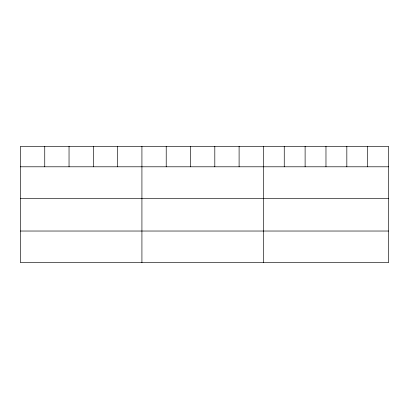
<?xml version="1.0" encoding="UTF-8"?>
<svg xmlns="http://www.w3.org/2000/svg" width="409" height="409" viewBox="0 0 409 409"><rect width="100%" height="100%" fill="white"/><g stroke="black" fill="none" stroke-linecap="round" stroke-linejoin="round"><path stroke-width="0.61" d="M388.55 166.795L388.55 262.67L20.45 262.67L20.45 146.33L388.55 146.33L388.55 166.795L20.45 166.795M20.45 198.431L388.55 198.431M20.45 231.029L388.55 231.029M367.691 146.33L367.691 166.795M346.832 146.33L346.832 166.795M325.973 146.33L325.973 166.795M305.114 146.33L305.114 166.795M284.255 146.33L284.255 166.795M263.396 146.33L263.396 262.67M239.101 146.33L239.101 166.795M214.807 146.33L214.807 166.795M190.512 146.33L190.512 166.795M166.218 146.33L166.218 166.795M141.923 146.33L141.923 262.67M117.628 146.33L117.628 166.795M93.334 146.33L93.334 166.795M69.039 146.33L69.039 166.795M44.745 146.33L44.745 166.795"/></g></svg>
